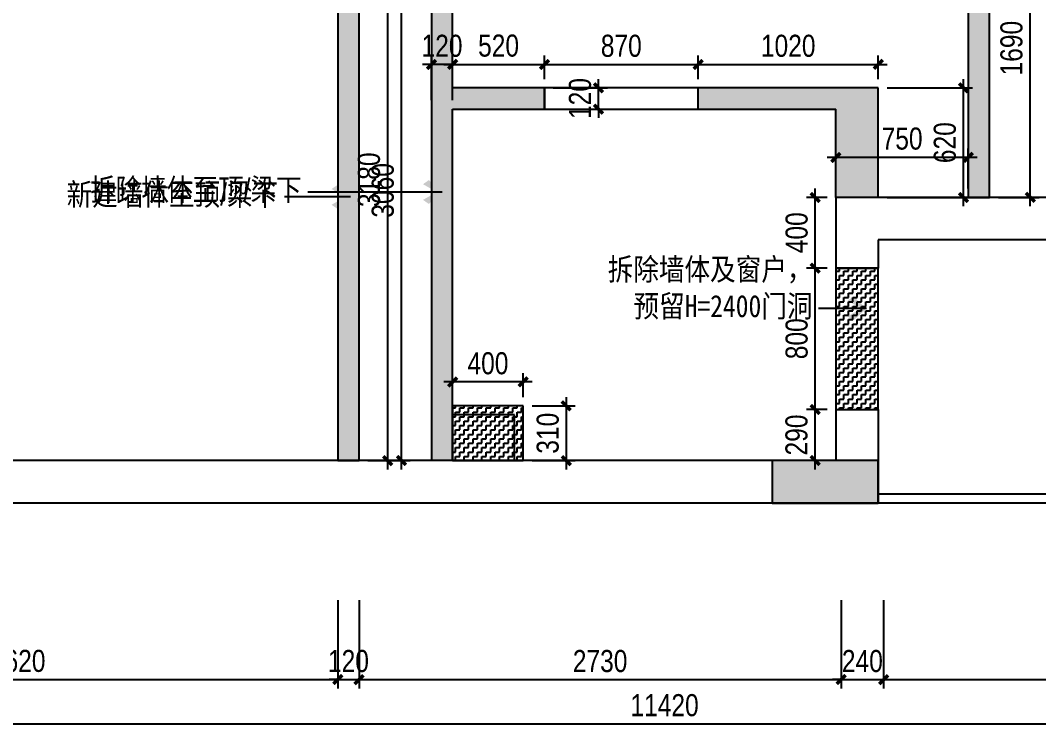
# Model space of a CAD drawing. Extents: x 160245 to 405305, y -111140 to 232735.
# Drawn here: x 370500 to 376266, y 75700 to 79733 of the extents above; entities that cross this region are included whole.
import ezdxf

# ---------------------------------------------------------------- set-up
doc = ezdxf.new("R2010")
doc.units = 0
doc.header["$LTSCALE"] = 10
doc.header["$MEASUREMENT"] = 0
doc.linetypes.add('DASH', pattern=[0.35, 0.25, -0.1])
doc.layers.get('Defpoints').update_dxf_attribs({"color": 229})
for name, color, linetype in [('P-N wall 新建隔墙', 241, 'Continuous'), ('P-N wall 新建隔墙2', 241, 'Continuous'), ('P-O wall 原始墙体', 245, 'Continuous'), ('P-O wall 拆除墙体', 245, 'Continuous'), ('P-o 原建筑尺寸', 8, 'Continuous'), ('P-Stair 楼梯（原建筑设备）', 159, 'Continuous')]:
    doc.layers.add(name, color=color, linetype=linetype)
doc.styles.add('PDC DIM', font='PMingLiU-ExtB.ttf', dxfattribs={"width": 0.85})
doc.dimstyles.new('PDC-A2', dxfattribs={"dimscale": 0, "dimtxt": 2.5, "dimasz": 1, "dimexe": 1, "dimexo": 1, "dimgap": 0.7, "dimtad": 1, "dimdec": 0, "dimtxsty": 'PDC DIM', "dimblk": 'ARCHTICK', "dimcen": 1, "dimdle": 1, "dimclrd": 8, "dimclre": 8, "dimclrt": 9, "dimadec": 0, "dimazin": 0, "dimtfac": 1, "dimtdec": 0, "dimtix": 1, "dimtmove": 2, "dimatfit": 3, "dimldrblk": 'PDC A2 T R', "dimfxl": 10, "dimfxlon": 1, "dimarcsym": 0})
pattern_1 = [(0, (9438.613, 385738.773), (25, 25), [25, -25]), (90, (9463.613, 385738.773), (-25, 25), [25, -25])]

# ---------------------------------------------------------------- blocks, each defined once
blk = doc.blocks.new('_ArchTick')
at = {"color": 0, "linetype": 'ByBlock', "const_width": 0.4}
blk.add_lwpolyline([(-0.5, -0.5), (0.5, 0.5)], dxfattribs=at)
blk = doc.blocks.new('*D1579')
at = {"layer": 'Defpoints', "color": 0}
for p in [(368678.1, 76500.4), (372298.1, 76500.4), (372298.1, 76000.4)]:
    blk.add_point(p, dxfattribs=at)
at = {"layer": 'P-o 原建筑尺寸', "color": 8, "lineweight": -2}
for p, q in [((368678.1, 76450.4), (368678.1, 75950.4)), ((372298.1, 76450.4), (372298.1, 75950.4)), ((368628.1, 76000.4), (372348.1, 76000.4))]:
    blk.add_line(p, q, dxfattribs=at)
at = {"layer": 'P-o 原建筑尺寸', "color": 8, "lineweight": -2, "xscale": 50, "yscale": 50, "zscale": 50, "rotation": 180}
blk.add_blockref('_ArchTick', (368678.1, 76000.4), dxfattribs=at)
at = {"layer": 'P-o 原建筑尺寸', "color": 8, "lineweight": -2, "xscale": 50, "yscale": 50, "zscale": 50}
blk.add_blockref('_ArchTick', (372298.1, 76000.4), dxfattribs=at)
at = {"layer": 'P-o 原建筑尺寸', "color": 9, "insert": (370488.1, 76105.8), "char_height": 125, "attachment_point": 5, "style": 'PDC DIM'}
blk.add_mtext('3620', dxfattribs=at)
blk = doc.blocks.new('PDC A2 T R')
at = {"color": 0, "linetype": 'ByBlock'}
blk.add_line((0, 0), (-2, 0), dxfattribs=at)
for points in [[(-2.15, 0.89), (-1.49, 1.35), (-0.6, 0), (0, 0)], [(-2.15, -0.89), (-1.49, -1.35), (-0.6, 0), (0, 0)]]:
    blk.add_solid(points, dxfattribs=at)
blk = doc.blocks.new('*D1580')
at = {"layer": 'Defpoints', "color": 0}
for p in [(372298.1, 76500.4), (372418.1, 76500.4), (372418.1, 76000.4)]:
    blk.add_point(p, dxfattribs=at)
at = {"layer": 'P-o 原建筑尺寸', "color": 8, "lineweight": -2}
for p, q in [((372298.1, 76450.4), (372298.1, 75950.4)), ((372418.1, 76450.4), (372418.1, 75950.4)), ((372298.1, 76000.4), (372248.1, 76000.4)), ((372298.1, 76000.4), (372418.1, 76000.4)), ((372418.1, 76000.4), (372468.1, 76000.4))]:
    blk.add_line(p, q, dxfattribs=at)
at = {"layer": 'P-o 原建筑尺寸', "color": 8, "lineweight": -2, "xscale": 50, "yscale": 50, "zscale": 50}
blk.add_blockref('_ArchTick', (372298.1, 76000.4), dxfattribs=at)
at = {"layer": 'P-o 原建筑尺寸', "color": 8, "lineweight": -2, "xscale": 50, "yscale": 50, "zscale": 50, "rotation": 180}
blk.add_blockref('_ArchTick', (372418.1, 76000.4), dxfattribs=at)
at = {"layer": 'P-o 原建筑尺寸', "color": 9, "insert": (372358.1, 76105), "char_height": 125, "attachment_point": 5, "style": 'PDC DIM'}
blk.add_mtext('120', dxfattribs=at)
blk = doc.blocks.new('*D1581')
at = {"layer": 'Defpoints', "color": 0}
for p in [(372418.1, 76500.4), (375148.1, 76500.4), (375148.1, 76000.4)]:
    blk.add_point(p, dxfattribs=at)
at = {"layer": 'P-o 原建筑尺寸', "color": 8, "lineweight": -2}
for p, q in [((372418.1, 76450.4), (372418.1, 75950.4)), ((375148.1, 76450.4), (375148.1, 75950.4)), ((372368.1, 76000.4), (375198.1, 76000.4))]:
    blk.add_line(p, q, dxfattribs=at)
at = {"layer": 'P-o 原建筑尺寸', "color": 8, "lineweight": -2, "xscale": 50, "yscale": 50, "zscale": 50, "rotation": 180}
blk.add_blockref('_ArchTick', (372418.1, 76000.4), dxfattribs=at)
at = {"layer": 'P-o 原建筑尺寸', "color": 8, "lineweight": -2, "xscale": 50, "yscale": 50, "zscale": 50}
blk.add_blockref('_ArchTick', (375148.1, 76000.4), dxfattribs=at)
at = {"layer": 'P-o 原建筑尺寸', "color": 9, "insert": (373783.1, 76105), "char_height": 125, "attachment_point": 5, "style": 'PDC DIM'}
blk.add_mtext('2730', dxfattribs=at)
blk = doc.blocks.new('*D1582')
at = {"layer": 'Defpoints', "color": 0}
for p in [(375148.1, 76500.4), (375388.1, 76500.4), (375388.1, 76000.4)]:
    blk.add_point(p, dxfattribs=at)
at = {"layer": 'P-o 原建筑尺寸', "color": 8, "lineweight": -2}
for p, q in [((375148.1, 76450.4), (375148.1, 75950.4)), ((375388.1, 76450.4), (375388.1, 75950.4)), ((375148.1, 76000.4), (375098.1, 76000.4)), ((375148.1, 76000.4), (375388.1, 76000.4)), ((375388.1, 76000.4), (375438.1, 76000.4))]:
    blk.add_line(p, q, dxfattribs=at)
at = {"layer": 'P-o 原建筑尺寸', "color": 8, "lineweight": -2, "xscale": 50, "yscale": 50, "zscale": 50}
blk.add_blockref('_ArchTick', (375148.1, 76000.4), dxfattribs=at)
at = {"layer": 'P-o 原建筑尺寸', "color": 8, "lineweight": -2, "xscale": 50, "yscale": 50, "zscale": 50, "rotation": 180}
blk.add_blockref('_ArchTick', (375388.1, 76000.4), dxfattribs=at)
at = {"layer": 'P-o 原建筑尺寸', "color": 9, "insert": (375268.1, 76105), "char_height": 125, "attachment_point": 5, "style": 'PDC DIM'}
blk.add_mtext('240', dxfattribs=at)
blk = doc.blocks.new('*D1583')
at = {"layer": 'Defpoints', "color": 0}
for p in [(375388.1, 76500.4), (379618.1, 76500.4), (379618.1, 76000.4)]:
    blk.add_point(p, dxfattribs=at)
at = {"layer": 'P-o 原建筑尺寸', "color": 8, "lineweight": -2}
for p, q in [((375388.1, 76450.4), (375388.1, 75950.4)), ((379618.1, 76450.4), (379618.1, 75950.4)), ((375338.1, 76000.4), (379668.1, 76000.4))]:
    blk.add_line(p, q, dxfattribs=at)
at = {"layer": 'P-o 原建筑尺寸', "color": 8, "lineweight": -2, "xscale": 50, "yscale": 50, "zscale": 50, "rotation": 180}
blk.add_blockref('_ArchTick', (375388.1, 76000.4), dxfattribs=at)
at = {"layer": 'P-o 原建筑尺寸', "color": 8, "lineweight": -2, "xscale": 50, "yscale": 50, "zscale": 50}
blk.add_blockref('_ArchTick', (379618.1, 76000.4), dxfattribs=at)
at = {"layer": 'P-o 原建筑尺寸', "color": 9, "insert": (377503.1, 76105), "char_height": 125, "attachment_point": 5, "style": 'PDC DIM'}
blk.add_mtext('4230', dxfattribs=at)
blk = doc.blocks.new('*D1585')
at = {"layer": 'Defpoints', "color": 0}
for p in [(368438.1, 76500.4), (379858.1, 76425.4), (379858.1, 75750.4)]:
    blk.add_point(p, dxfattribs=at)
at = {"layer": 'P-o 原建筑尺寸', "color": 8, "lineweight": -2}
for p, q in [((368438.1, 76250.4), (368438.1, 75700.4)), ((379858.1, 76250.4), (379858.1, 75700.4)), ((368388.1, 75750.4), (379908.1, 75750.4))]:
    blk.add_line(p, q, dxfattribs=at)
at = {"layer": 'P-o 原建筑尺寸', "color": 8, "lineweight": -2, "xscale": 50, "yscale": 50, "zscale": 50, "rotation": 180}
blk.add_blockref('_ArchTick', (368438.1, 75750.4), dxfattribs=at)
at = {"layer": 'P-o 原建筑尺寸', "color": 8, "lineweight": -2, "xscale": 50, "yscale": 50, "zscale": 50}
blk.add_blockref('_ArchTick', (379858.1, 75750.4), dxfattribs=at)
at = {"layer": 'P-o 原建筑尺寸', "color": 9, "insert": (374148.1, 75855), "char_height": 125, "attachment_point": 5, "style": 'PDC DIM'}
blk.add_mtext('11420', dxfattribs=at)
blk = doc.blocks.new('*D1651')
at = {"layer": 'Defpoints', "color": 0}
for p in [(375358.1, 79350.4), (375841.1, 79350.4), (375358.1, 78730.4)]:
    blk.add_point(p, dxfattribs=at)
at = {"layer": 'P-O wall 拆除墙体', "color": 8, "lineweight": -2}
for p, q in [((375841.1, 78680.4), (375841.1, 79400.4)), ((375408.1, 79350.4), (375891.1, 79350.4)), ((375408.1, 78730.4), (375891.1, 78730.4))]:
    blk.add_line(p, q, dxfattribs=at)
at = {"layer": 'P-O wall 拆除墙体', "color": 8, "lineweight": -2, "xscale": 50.00000214280067, "yscale": 50.00000214280067, "zscale": 50.00000214280067}
for p, rotation in [((375841.1, 79350.4), 90), ((375841.1, 78730.4), 270)]:
    blk.add_blockref('_ArchTick', p, dxfattribs=dict(at, rotation=rotation))
at = {"layer": 'P-O wall 拆除墙体', "color": 9, "insert": (375735.7, 79040.4), "char_height": 125, "attachment_point": 5, "rotation": 90, "style": 'PDC DIM'}
blk.add_mtext('620', dxfattribs=at)
blk = doc.blocks.new('*D1661')
at = {"layer": 'Defpoints', "color": 0}
for p in [(372828.1, 80420.4), (372579.6, 77240.4), (372828.1, 77240.4)]:
    blk.add_point(p, dxfattribs=at)
at = {"layer": 'P-O wall 拆除墙体', "color": 8, "lineweight": -2}
for p, q in [((372579.6, 80470.4), (372579.6, 77190.4)), ((372778.1, 80420.4), (372529.6, 80420.4)), ((372778.1, 77240.4), (372529.6, 77240.4))]:
    blk.add_line(p, q, dxfattribs=at)
at = {"layer": 'P-O wall 拆除墙体', "color": 8, "lineweight": -2, "xscale": 50.00000214280067, "yscale": 50.00000214280067, "zscale": 50.00000214280067}
for p, rotation in [((372579.6, 80420.4), 90), ((372579.6, 77240.4), 270)]:
    blk.add_blockref('_ArchTick', p, dxfattribs=dict(at, rotation=rotation))
at = {"layer": 'P-O wall 拆除墙体', "color": 9, "insert": (372475, 78830.4), "char_height": 125, "attachment_point": 5, "rotation": 90, "style": 'PDC DIM'}
blk.add_mtext('3180', dxfattribs=at)
blk = doc.blocks.new('*D1662')
at = {"layer": 'Defpoints', "color": 0}
for p in [(373468.1, 79483.5), (372948.1, 79350.4), (373468.1, 79350.4)]:
    blk.add_point(p, dxfattribs=at)
at = {"layer": 'P-O wall 拆除墙体', "color": 8, "lineweight": -2}
for p, q in [((372948.1, 79400.4), (372948.1, 79533.5)), ((373468.1, 79400.4), (373468.1, 79533.5)), ((372898.1, 79483.5), (373518.1, 79483.5))]:
    blk.add_line(p, q, dxfattribs=at)
at = {"layer": 'P-O wall 拆除墙体', "color": 8, "lineweight": -2, "xscale": 50.00000214280067, "yscale": 50.00000214280067, "zscale": 50.00000214280067, "rotation": 180}
blk.add_blockref('_ArchTick', (372948.1, 79483.5), dxfattribs=at)
at = {"layer": 'P-O wall 拆除墙体', "color": 8, "lineweight": -2, "xscale": 50.00000214280067, "yscale": 50.00000214280067, "zscale": 50.00000214280067}
blk.add_blockref('_ArchTick', (373468.1, 79483.5), dxfattribs=at)
at = {"layer": 'P-O wall 拆除墙体', "color": 9, "insert": (373208.1, 79589.2), "char_height": 125, "attachment_point": 5, "style": 'PDC DIM'}
blk.add_mtext('520', dxfattribs=at)
blk = doc.blocks.new('*D1663')
at = {"layer": 'Defpoints', "color": 0}
for p in [(374338.1, 79483.5), (373468.1, 79350.4), (374338.1, 79350.4)]:
    blk.add_point(p, dxfattribs=at)
at = {"layer": 'P-O wall 拆除墙体', "color": 8, "lineweight": -2}
for p, q in [((373468.1, 79400.4), (373468.1, 79533.5)), ((374338.1, 79400.4), (374338.1, 79533.5)), ((373418.1, 79483.5), (374388.1, 79483.5))]:
    blk.add_line(p, q, dxfattribs=at)
at = {"layer": 'P-O wall 拆除墙体', "color": 8, "lineweight": -2, "xscale": 50.00000214280067, "yscale": 50.00000214280067, "zscale": 50.00000214280067, "rotation": 180}
blk.add_blockref('_ArchTick', (373468.1, 79483.5), dxfattribs=at)
at = {"layer": 'P-O wall 拆除墙体', "color": 8, "lineweight": -2, "xscale": 50.00000214280067, "yscale": 50.00000214280067, "zscale": 50.00000214280067}
blk.add_blockref('_ArchTick', (374338.1, 79483.5), dxfattribs=at)
at = {"layer": 'P-O wall 拆除墙体', "color": 9, "insert": (373903.1, 79588), "char_height": 125, "attachment_point": 5, "style": 'PDC DIM'}
blk.add_mtext('870', dxfattribs=at)
blk = doc.blocks.new('*D1664')
at = {"layer": 'Defpoints', "color": 0}
for p in [(375358.1, 79483.5), (374338.1, 79350.4), (375358.1, 79350.4)]:
    blk.add_point(p, dxfattribs=at)
at = {"layer": 'P-O wall 拆除墙体', "color": 8, "lineweight": -2}
for p, q in [((374338.1, 79400.4), (374338.1, 79533.5)), ((375358.1, 79400.4), (375358.1, 79533.5)), ((374288.1, 79483.5), (375408.1, 79483.5))]:
    blk.add_line(p, q, dxfattribs=at)
at = {"layer": 'P-O wall 拆除墙体', "color": 8, "lineweight": -2, "xscale": 50.00000214280067, "yscale": 50.00000214280067, "zscale": 50.00000214280067, "rotation": 180}
blk.add_blockref('_ArchTick', (374338.1, 79483.5), dxfattribs=at)
at = {"layer": 'P-O wall 拆除墙体', "color": 8, "lineweight": -2, "xscale": 50.00000214280067, "yscale": 50.00000214280067, "zscale": 50.00000214280067}
blk.add_blockref('_ArchTick', (375358.1, 79483.5), dxfattribs=at)
at = {"layer": 'P-O wall 拆除墙体', "color": 9, "insert": (374848.1, 79588), "char_height": 125, "attachment_point": 5, "style": 'PDC DIM'}
blk.add_mtext('1020', dxfattribs=at)
blk = doc.blocks.new('*D1665')
at = {"layer": 'Defpoints', "color": 0}
for p in [(373468.1, 79350.4), (373774.3, 79350.4), (373468.1, 79230.4)]:
    blk.add_point(p, dxfattribs=at)
at = {"layer": 'P-O wall 拆除墙体', "color": 8, "lineweight": -2}
for p, q in [((373774.3, 79350.4), (373774.3, 79400.4)), ((373518.1, 79350.4), (373824.3, 79350.4)), ((373774.3, 79230.4), (373774.3, 79350.4)), ((373518.1, 79230.4), (373824.3, 79230.4)), ((373774.3, 79230.4), (373774.3, 79180.4))]:
    blk.add_line(p, q, dxfattribs=at)
at = {"layer": 'P-O wall 拆除墙体', "color": 8, "lineweight": -2, "xscale": 50.00000214280067, "yscale": 50.00000214280067, "zscale": 50.00000214280067}
for p, rotation in [((373774.3, 79350.4), 270), ((373774.3, 79230.4), 90)]:
    blk.add_blockref('_ArchTick', p, dxfattribs=dict(at, rotation=rotation))
at = {"layer": 'P-O wall 拆除墙体', "color": 9, "insert": (373669.7, 79290.4), "char_height": 125, "attachment_point": 5, "rotation": 90, "style": 'PDC DIM'}
blk.add_mtext('120', dxfattribs=at)
blk = doc.blocks.new('*D1666')
at = {"layer": 'Defpoints', "color": 0}
for p in [(372828.1, 79483.5), (372828.1, 79230.4), (372948.1, 79230.4)]:
    blk.add_point(p, dxfattribs=at)
at = {"layer": 'P-O wall 拆除墙体', "color": 8, "lineweight": -2}
for p, q in [((372828.1, 79280.4), (372828.1, 79533.5)), ((372948.1, 79280.4), (372948.1, 79533.5)), ((372828.1, 79483.5), (372778.1, 79483.5)), ((372948.1, 79483.5), (372828.1, 79483.5)), ((372948.1, 79483.5), (372998.1, 79483.5))]:
    blk.add_line(p, q, dxfattribs=at)
at = {"layer": 'P-O wall 拆除墙体', "color": 8, "lineweight": -2, "xscale": 50.00000214280067, "yscale": 50.00000214280067, "zscale": 50.00000214280067}
blk.add_blockref('_ArchTick', (372828.1, 79483.5), dxfattribs=at)
at = {"layer": 'P-O wall 拆除墙体', "color": 8, "lineweight": -2, "xscale": 50.00000214280067, "yscale": 50.00000214280067, "zscale": 50.00000214280067, "rotation": 180}
blk.add_blockref('_ArchTick', (372948.1, 79483.5), dxfattribs=at)
at = {"layer": 'P-O wall 拆除墙体', "color": 9, "insert": (372888.1, 79588), "char_height": 125, "attachment_point": 5, "style": 'PDC DIM'}
blk.add_mtext('120', dxfattribs=at)
blk = doc.blocks.new('*D1667')
at = {"layer": 'Defpoints', "color": 0}
for p in [(373348.1, 77550.4), (373348.1, 77240.4), (373591.7, 77240.4)]:
    blk.add_point(p, dxfattribs=at)
at = {"layer": 'P-O wall 拆除墙体', "color": 8, "lineweight": -2}
for p, q in [((373398.1, 77550.4), (373641.7, 77550.4)), ((373591.7, 77600.4), (373591.7, 77190.4)), ((373398.1, 77240.4), (373641.7, 77240.4))]:
    blk.add_line(p, q, dxfattribs=at)
at = {"layer": 'P-O wall 拆除墙体', "color": 8, "lineweight": -2, "xscale": 50.00000214280067, "yscale": 50.00000214280067, "zscale": 50.00000214280067}
for p, rotation in [((373591.7, 77550.4), 90), ((373591.7, 77240.4), 270)]:
    blk.add_blockref('_ArchTick', p, dxfattribs=dict(at, rotation=rotation))
at = {"layer": 'P-O wall 拆除墙体', "color": 9, "insert": (373487.1, 77395.4), "char_height": 125, "attachment_point": 5, "rotation": 90, "style": 'PDC DIM'}
blk.add_mtext('310', dxfattribs=at)
blk = doc.blocks.new('*D1668')
at = {"layer": 'Defpoints', "color": 0}
for p in [(372948.1, 77686.2), (372948.1, 77550.4), (373348.1, 77550.4)]:
    blk.add_point(p, dxfattribs=at)
at = {"layer": 'P-O wall 拆除墙体', "color": 8, "lineweight": -2}
for p, q in [((372948.1, 77600.4), (372948.1, 77736.2)), ((373348.1, 77600.4), (373348.1, 77736.2)), ((373398.1, 77686.2), (372898.1, 77686.2))]:
    blk.add_line(p, q, dxfattribs=at)
at = {"layer": 'P-O wall 拆除墙体', "color": 8, "lineweight": -2, "xscale": 50.00000214280067, "yscale": 50.00000214280067, "zscale": 50.00000214280067, "rotation": 180}
blk.add_blockref('_ArchTick', (372948.1, 77686.2), dxfattribs=at)
at = {"layer": 'P-O wall 拆除墙体', "color": 8, "lineweight": -2, "xscale": 50.00000214280067, "yscale": 50.00000214280067, "zscale": 50.00000214280067}
blk.add_blockref('_ArchTick', (373348.1, 77686.2), dxfattribs=at)
at = {"layer": 'P-O wall 拆除墙体', "color": 9, "insert": (373148.1, 77790.8), "char_height": 125, "attachment_point": 5, "style": 'PDC DIM'}
blk.add_mtext('400', dxfattribs=at)
blk = doc.blocks.new('*D1718')
at = {"layer": 'Defpoints', "color": 0}
for p in [(375988.1, 80420.4), (376219.1, 80420.4), (375988.1, 78730.4)]:
    blk.add_point(p, dxfattribs=at)
at = {"layer": 'P-N wall 新建隔墙2', "color": 8, "lineweight": -2}
for p, q in [((376219.1, 78680.4), (376219.1, 80470.4)), ((376038.1, 80420.4), (376269.1, 80420.4)), ((376038.1, 78730.4), (376269.1, 78730.4))]:
    blk.add_line(p, q, dxfattribs=at)
at = {"layer": 'P-N wall 新建隔墙2', "color": 8, "lineweight": -2, "xscale": 50.00000214280067, "yscale": 50.00000214280067, "zscale": 50.00000214280067}
for p, rotation in [((376219.1, 80420.4), 90), ((376219.1, 78730.4), 270)]:
    blk.add_blockref('_ArchTick', p, dxfattribs=dict(at, rotation=rotation))
at = {"layer": 'P-N wall 新建隔墙2', "color": 9, "insert": (376112.8, 79575.4), "char_height": 125, "attachment_point": 5, "rotation": 90, "style": 'PDC DIM'}
blk.add_mtext('1690', dxfattribs=at)
blk = doc.blocks.new('*D1720')
at = {"layer": 'Defpoints', "color": 0}
for p in [(375118.1, 78957), (375118.1, 78730.4), (375868.1, 78730.4)]:
    blk.add_point(p, dxfattribs=at)
at = {"layer": 'P-N wall 新建隔墙2', "color": 8, "lineweight": -2}
for p, q in [((375118.1, 78780.4), (375118.1, 79007)), ((375868.1, 78780.4), (375868.1, 79007)), ((375918.1, 78957), (375068.1, 78957))]:
    blk.add_line(p, q, dxfattribs=at)
at = {"layer": 'P-N wall 新建隔墙2', "color": 8, "lineweight": -2, "xscale": 50.00000214280067, "yscale": 50.00000214280067, "zscale": 50.00000214280067, "rotation": 180}
blk.add_blockref('_ArchTick', (375118.1, 78957), dxfattribs=at)
at = {"layer": 'P-N wall 新建隔墙2', "color": 8, "lineweight": -2, "xscale": 50.00000214280067, "yscale": 50.00000214280067, "zscale": 50.00000214280067}
blk.add_blockref('_ArchTick', (375868.1, 78957), dxfattribs=at)
at = {"layer": 'P-N wall 新建隔墙2', "color": 9, "insert": (375493.1, 79062.8), "char_height": 125, "attachment_point": 5, "style": 'PDC DIM'}
blk.add_mtext('750', dxfattribs=at)
blk = doc.blocks.new('*D1728')
at = {"layer": 'Defpoints', "color": 0}
for p in [(372418.1, 80300.4), (372658.5, 80300.4), (372418.1, 77240.4)]:
    blk.add_point(p, dxfattribs=at)
at = {"layer": 'P-N wall 新建隔墙2', "color": 8, "lineweight": -2}
for p, q in [((372658.5, 77190.4), (372658.5, 80350.4)), ((372468.1, 80300.4), (372708.5, 80300.4)), ((372468.1, 77240.4), (372708.5, 77240.4))]:
    blk.add_line(p, q, dxfattribs=at)
at = {"layer": 'P-N wall 新建隔墙2', "color": 8, "lineweight": -2, "xscale": 50.00000214280067, "yscale": 50.00000214280067, "zscale": 50.00000214280067}
for p, rotation in [((372658.5, 80300.4), 90), ((372658.5, 77240.4), 270)]:
    blk.add_blockref('_ArchTick', p, dxfattribs=dict(at, rotation=rotation))
at = {"layer": 'P-N wall 新建隔墙2', "color": 9, "insert": (372553.1, 78770.4), "char_height": 125, "attachment_point": 5, "rotation": 90, "style": 'PDC DIM'}
blk.add_mtext('3060', dxfattribs=at)
blk = doc.blocks.new('*D1764')
at = {"layer": 'Defpoints', "color": 0}
for p in [(375001, 77530.4), (375118.1, 77530.4), (375118.1, 77240.4)]:
    blk.add_point(p, dxfattribs=at)
at = {"layer": 'P-O wall 拆除墙体', "color": 8, "lineweight": -2}
for p, q in [((375001, 77190.4), (375001, 77580.4)), ((375068.1, 77530.4), (374951, 77530.4)), ((375068.1, 77240.4), (374951, 77240.4))]:
    blk.add_line(p, q, dxfattribs=at)
at = {"layer": 'P-O wall 拆除墙体', "color": 8, "lineweight": -2, "xscale": 50.00000214280067, "yscale": 50.00000214280067, "zscale": 50.00000214280067}
for p, rotation in [((375001, 77530.4), 90), ((375001, 77240.4), 270)]:
    blk.add_blockref('_ArchTick', p, dxfattribs=dict(at, rotation=rotation))
at = {"layer": 'P-O wall 拆除墙体', "color": 9, "insert": (374895.6, 77385.4), "char_height": 125, "attachment_point": 5, "rotation": 90, "style": 'PDC DIM'}
blk.add_mtext('290', dxfattribs=at)
blk = doc.blocks.new('*D1765')
at = {"layer": 'Defpoints', "color": 0}
for p in [(375001, 78330.4), (375118.1, 78330.4), (375118.1, 77530.4)]:
    blk.add_point(p, dxfattribs=at)
at = {"layer": 'P-O wall 拆除墙体', "color": 8, "lineweight": -2}
for p, q in [((375001, 77480.4), (375001, 78380.4)), ((375068.1, 78330.4), (374951, 78330.4)), ((375068.1, 77530.4), (374951, 77530.4))]:
    blk.add_line(p, q, dxfattribs=at)
at = {"layer": 'P-O wall 拆除墙体', "color": 8, "lineweight": -2, "xscale": 50.00000214280067, "yscale": 50.00000214280067, "zscale": 50.00000214280067}
for p, rotation in [((375001, 78330.4), 90), ((375001, 77530.4), 270)]:
    blk.add_blockref('_ArchTick', p, dxfattribs=dict(at, rotation=rotation))
at = {"layer": 'P-O wall 拆除墙体', "color": 9, "insert": (374896.4, 77930.4), "char_height": 125, "attachment_point": 5, "rotation": 90, "style": 'PDC DIM'}
blk.add_mtext('800', dxfattribs=at)
blk = doc.blocks.new('*D1766')
at = {"layer": 'Defpoints', "color": 0}
for p in [(375001, 78730.4), (375118.1, 78730.4), (375118.1, 78330.4)]:
    blk.add_point(p, dxfattribs=at)
at = {"layer": 'P-O wall 拆除墙体', "color": 8, "lineweight": -2}
for p, q in [((375001, 78280.4), (375001, 78780.4)), ((375068.1, 78730.4), (374951, 78730.4)), ((375068.1, 78330.4), (374951, 78330.4))]:
    blk.add_line(p, q, dxfattribs=at)
at = {"layer": 'P-O wall 拆除墙体', "color": 8, "lineweight": -2, "xscale": 50.00000214280067, "yscale": 50.00000214280067, "zscale": 50.00000214280067}
for p, rotation in [((375001, 78730.4), 90), ((375001, 78330.4), 270)]:
    blk.add_blockref('_ArchTick', p, dxfattribs=dict(at, rotation=rotation))
at = {"layer": 'P-O wall 拆除墙体', "color": 9, "insert": (374896.4, 78530.4), "char_height": 125, "attachment_point": 5, "rotation": 90, "style": 'PDC DIM'}
blk.add_mtext('400', dxfattribs=at)

msp = doc.modelspace()

# ---------------------------------------------------------------- hatches: boundary and pattern name
at = {"layer": 'P-N wall 新建隔墙'}
h = msp.add_hatch(dxfattribs=at)
h.set_pattern_fill('AR-B816', color=250, scale=5)
h.set_pattern_definition([(0, (9438.613, 385738.773), (0, 40), []), (90, (9438.613, 385738.773), (-40, 40), [40, -40])])
h.paths.add_polyline_path([(372418.1, 80300.4), (374248.1, 80300.4), (374248.1, 80420.4), (372198.1, 80420.4), (372198.1, 80300.4), (372298.1, 80300.4), (372298.1, 77240.4), (372418.1, 77240.4)])
h.paths.add_polyline_path([(368678.1, 80300.4), (371398.1, 80300.4), (371398.1, 80420.4), (370568.1, 80420.4), (370568.1, 80470.4), (370448.1, 80470.4), (370448.1, 80420.4), (368678.1, 80420.4)])
h.paths.add_polyline_path([(375988.1, 78730.4), (375988.1, 80420.4), (375388.1, 80420.4), (375388.1, 80520.4), (375148.1, 80520.4), (375148.1, 80420.4), (375048.1, 80420.4), (375048.1, 80300.4), (375868.1, 80300.4), (375868.1, 78730.4)])
at = {"layer": 'P-O wall 原始墙体'}
msp.add_hatch(color=256, dxfattribs=at).paths.add_polyline_path([(375358.1, 77240.4), (374758.1, 77240.4), (374758.1, 77000.4), (375358.1, 77000.4)])
at = {"layer": 'P-O wall 拆除墙体'}
h = msp.add_hatch(dxfattribs=at)
h.set_pattern_fill('ZIGZAG', color=250, scale=200)
h.set_pattern_definition(pattern_1)
h.paths.add_polyline_path([(370568.1, 80540.4), (370568.1, 81270.4), (370448.1, 81270.4), (370448.1, 80540.4), (369658.1, 80540.4), (369658.1, 80420.4), (371728.1, 80420.4), (371728.1, 80540.4)])
h.paths.add_polyline_path([(368678.1, 80540.4), (368678.1, 80420.4), (368778.1, 80420.4), (368778.1, 80540.4)])
h.paths.add_polyline_path([(372948.1, 80420.4), (373518.1, 80420.4), (373518.1, 80540.4), (372698.1, 80540.4), (372698.1, 80420.4), (372828.1, 80420.4), (372828.1, 77240.4), (372948.1, 77240.4), (372948.1, 79230.4), (373468.1, 79230.4), (373468.1, 79350.4), (372948.1, 79350.4)])
h.paths.add_polyline_path([(375118.1, 79230.4), (375118.1, 78730.4), (375358.1, 78730.4), (375358.1, 79350.4), (374338.1, 79350.4), (374338.1, 79230.4)])
h.paths.add_polyline_path([(375148.1, 80540.4), (374488.1, 80540.4), (374488.1, 80420.4), (375388.1, 80420.4), (375388.1, 81320.4), (375148.1, 81320.4)])
h = msp.add_hatch(dxfattribs=at)
h.set_pattern_fill('ZIGZAG', color=250, scale=200)
h.set_pattern_definition(pattern_1)
h.paths.add_polyline_path([(375358.1, 78330.4), (375118.1, 78330.4), (375118.1, 77530.4), (375358.1, 77530.4)])
h = msp.add_hatch(dxfattribs=at)
h.set_pattern_fill('ZIGZAG', color=250, scale=200)
h.set_pattern_definition(pattern_1)
h.paths.add_polyline_path([(373348.1, 77550.4), (372948.1, 77550.4), (372948.1, 77240.4), (373348.1, 77240.4)])

# ---------------------------------------------------------------- linework, layer by layer
at = {"layer": 'P-N wall 新建隔墙2'}
for points in [[(375988.1, 78730.4), (375988.1, 80420.4), (375388.1, 80420.4), (375388.1, 80520.4), (375148.1, 80520.4), (375148.1, 80420.4), (375048.1, 80420.4), (375048.1, 80300.4), (375868.1, 80300.4), (375868.1, 78730.4), (375988.1, 78730.4)], [(372418.1, 80300.4), (374248.1, 80300.4), (374248.1, 80420.4), (372198.1, 80420.4), (372198.1, 80300.4), (372298.1, 80300.4), (372298.1, 77240.4), (372418.1, 77240.4), (372418.1, 80300.4)]]:
    msp.add_lwpolyline(points, dxfattribs=at)
at = {"layer": 'P-O wall 原始墙体'}
for p, q in [((375118.1, 78730.4), (375118.1, 78330.4)), ((379618.1, 78730.4), (375358.1, 78730.4)), ((379858.1, 78490.4), (375358.1, 78490.4)), ((375358.1, 78490.4), (375358.1, 78330.4)), ((375118.1, 78330.4), (375358.1, 78330.4)), ((375118.1, 77530.4), (375358.1, 77530.4)), ((375118.1, 77530.4), (375118.1, 77240.4)), ((375358.1, 77530.4), (375358.1, 77000.4)), ((375118.1, 77240.4), (368678.1, 77240.4)), ((375358.1, 77000.4), (368438.1, 77000.4))]:
    msp.add_line(p, q, dxfattribs=at)
msp.add_lwpolyline([(375358.1, 78730.4), (375118.1, 78730.4)], dxfattribs=at)
msp.add_lwpolyline([(374758.1, 77240.4), (374758.1, 77000.4), (375358.1, 77000.4), (375358.1, 77240.4)], close=True, dxfattribs=at)
at = {"layer": 'P-O wall 拆除墙体'}
for p, q in [((372828.1, 80420.4), (372828.1, 77240.4)), ((372948.1, 79350.4), (372948.1, 80420.4)), ((373468.1, 79350.4), (372948.1, 79350.4)), ((373468.1, 79230.4), (373468.1, 79350.4)), ((375358.1, 79350.4), (374338.1, 79350.4)), ((374338.1, 79230.4), (374338.1, 79350.4)), ((375358.1, 78730.4), (375358.1, 79350.4)), ((372948.1, 77240.4), (372948.1, 79230.4)), ((372948.1, 79230.4), (373468.1, 79230.4)), ((374338.1, 79230.4), (375118.1, 79230.4)), ((375118.1, 78730.4), (375118.1, 79230.4)), ((373348.1, 77550.4), (372948.1, 77550.4)), ((373348.1, 77240.4), (373348.1, 77550.4)), ((373298.1, 77500.4), (372948.1, 77500.4)), ((373298.1, 77240.4), (373298.1, 77500.4))]:
    msp.add_line(p, q, dxfattribs=at)
at = {"layer": 'P-O wall 拆除墙体', "linetype": 'DASH'}
msp.add_lwpolyline([(373468.1, 79230.4), (374338.1, 79230.4), (374338.1, 79350.4), (373468.1, 79350.4)], close=True, dxfattribs=at)
at = {"layer": 'P-O wall 拆除墙体'}
for points in [[(375358.1, 78330.4), (375118.1, 78330.4), (375118.1, 77530.4), (375358.1, 77530.4)], [(373348.1, 77550.4), (372948.1, 77550.4), (372948.1, 77240.4), (373348.1, 77240.4)]]:
    msp.add_lwpolyline(points, close=True, dxfattribs=at)
at = {"layer": 'P-Stair 楼梯（原建筑设备）'}
for points in [[(377468.1, 78490.4), (377468.1, 77000.4), (375358.1, 77000.4)], [(377418.1, 78490.4), (377418.1, 77050.4), (375358.1, 77050.4)]]:
    msp.add_lwpolyline(points, dxfattribs=at)

# ---------------------------------------------------------------- texts
at = {"layer": 'P-N wall 新建隔墙2', "color": 9, "insert": (371960.2, 78670.9), "char_height": 125, "attachment_point": 9, "style": 'PDC DIM'}
msp.add_mtext('新建墙体至顶/梁下', dxfattribs=at)
at = {"layer": 'P-O wall 拆除墙体', "color": 9, "char_height": 125, "attachment_point": 9, "style": 'PDC DIM'}
for s, insert in [('拆除墙体至顶/梁下', (372093.3, 78698.4)), ('{\\fSimSun|b0|i0|c134|p2;拆除墙体及窗户，\\P预留H=2400门洞}', (374985.5, 78038.9))]:
    msp.add_mtext(s, dxfattribs=dict(at, insert=insert))

# ---------------------------------------------------------------- dimensions: what is measured, and where the dimension line sits
at = {"layer": 'P-N wall 新建隔墙2'}
for base, p1, p2, picture, middle in [((376219.1, 80420.4), (375988.1, 78730.4), (375988.1, 80420.4), '*D1718', (376112.8, 79575.4)), ((372658.5, 80300.4), (372418.1, 77240.4), (372418.1, 80300.4), '*D1728', (372553.1, 78770.4))]:
    dim = msp.add_linear_dim(base=base, p1=p1, p2=p2, angle=90, dimstyle='PDC-A2', override={"dimscale": 50.000002}, dxfattribs=at)
    dim.commit()
    dim.dimension.update_dxf_attribs({"geometry": picture, "text_midpoint": middle})
dim = msp.add_linear_dim(base=(375118.1, 78957), p1=(375868.1, 78730.4), p2=(375118.1, 78730.4), dimstyle='PDC-A2', override={"dimscale": 50.000002}, dxfattribs=at)
dim.commit()
dim.dimension.update_dxf_attribs({"geometry": '*D1720', "text_midpoint": (375493.1, 79062.8)})
at = {"layer": 'P-O wall 拆除墙体'}
for base, p1, p2, picture, middle in [((372579.6, 77240.4), (372828.1, 80420.4), (372828.1, 77240.4), '*D1661', (372475, 78830.4)), ((373774.3, 79350.4), (373468.1, 79230.4), (373468.1, 79350.4), '*D1665', (373669.7, 79290.4)), ((375841.1, 79350.4), (375358.1, 78730.4), (375358.1, 79350.4), '*D1651', (375735.7, 79040.4)), ((375001, 78730.4), (375118.1, 78330.4), (375118.1, 78730.4), '*D1766', (374896.4, 78530.4)), ((375001, 78330.4), (375118.1, 77530.4), (375118.1, 78330.4), '*D1765', (374896.4, 77930.4)), ((373591.7, 77240.4), (373348.1, 77550.4), (373348.1, 77240.4), '*D1667', (373487.1, 77395.4)), ((375001, 77530.4), (375118.1, 77240.4), (375118.1, 77530.4), '*D1764', (374895.6, 77385.4))]:
    dim = msp.add_linear_dim(base=base, p1=p1, p2=p2, angle=90, dimstyle='PDC-A2', override={"dimscale": 50.000002}, dxfattribs=at)
    dim.commit()
    dim.dimension.update_dxf_attribs({"geometry": picture, "text_midpoint": middle})
for base, p1, p2, picture, middle in [((372828.1, 79483.5), (372948.1, 79230.4), (372828.1, 79230.4), '*D1666', (372888.1, 79588)), ((373468.1, 79483.5), (372948.1, 79350.4), (373468.1, 79350.4), '*D1662', (373208.1, 79589.2)), ((374338.1, 79483.5), (373468.1, 79350.4), (374338.1, 79350.4), '*D1663', (373903.1, 79588)), ((375358.1, 79483.5), (374338.1, 79350.4), (375358.1, 79350.4), '*D1664', (374848.1, 79588)), ((372948.1, 77686.2), (373348.1, 77550.4), (372948.1, 77550.4), '*D1668', (373148.1, 77790.8))]:
    dim = msp.add_linear_dim(base=base, p1=p1, p2=p2, dimstyle='PDC-A2', override={"dimscale": 50.000002}, dxfattribs=at)
    dim.commit()
    dim.dimension.update_dxf_attribs({"geometry": picture, "text_midpoint": middle})
at = {"layer": 'P-o 原建筑尺寸'}
for base, p1, p2, picture, middle in [((379858.1, 75750.4), (368438.1, 76500.4), (379858.1, 76425.4), '*D1585', (374148.1, 75855)), ((372298.1, 76000.4), (368678.1, 76500.4), (372298.1, 76500.4), '*D1579', (370488.1, 76105.8)), ((372418.1, 76000.4), (372298.1, 76500.4), (372418.1, 76500.4), '*D1580', (372358.1, 76105)), ((375148.1, 76000.4), (372418.1, 76500.4), (375148.1, 76500.4), '*D1581', (373783.1, 76105)), ((375388.1, 76000.4), (375148.1, 76500.4), (375388.1, 76500.4), '*D1582', (375268.1, 76105)), ((379618.1, 76000.4), (375388.1, 76500.4), (379618.1, 76500.4), '*D1583', (377503.1, 76105))]:
    dim = msp.add_linear_dim(base=base, p1=p1, p2=p2, dimstyle='PDC-A2', override={"dimscale": 50}, dxfattribs=at)
    dim.commit()
    dim.dimension.update_dxf_attribs({"geometry": picture, "text_midpoint": middle})

# ---------------------------------------------------------------- leaders
at = {"layer": 'P-N wall 新建隔墙2', "annotation_type": 0, "has_hookline": 1, "hookline_direction": 1}
msp.add_leader([(372370.1, 78733.4), (371995.2, 78733.4)], dimstyle='PDC-A2', override={"dimscale": 50.000002, "dimtad": 0}, dxfattribs=at)
at = {"layer": 'P-O wall 拆除墙体', "annotation_type": 0, "has_hookline": 1, "hookline_direction": 1}
for points in [[(372887.9, 78760.9), (372128.3, 78760.9)], [(375291.7, 78101.4), (375020.5, 78101.4)]]:
    msp.add_leader(points, dimstyle='PDC-A2', override={"dimscale": 50.000002, "dimtad": 0}, dxfattribs=at)

doc.saveas('drawing.dxf')
